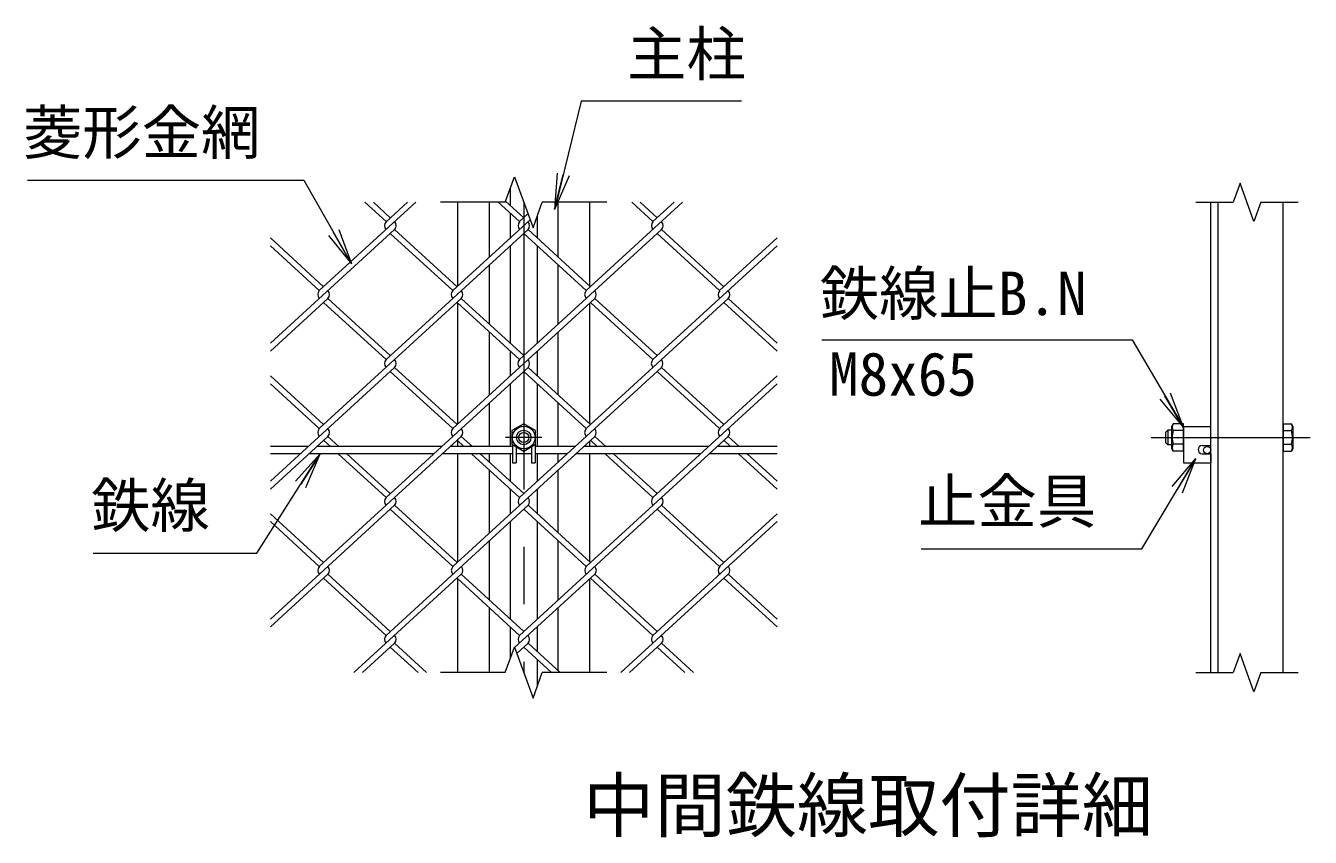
# Model space of a CAD drawing. Units: millimetres, scale not verified. Extents: x -4200 to 4200, y -2970 to 2970.
# Drawn here: x 865 to 2285, y -929 to -31 of the extents above; entities that cross this region are included whole.
import ezdxf
from ezdxf.enums import TextEntityAlignment as Align

# ---------------------------------------------------------------- set-up
doc = ezdxf.new("R2010")
doc.units = ezdxf.units.MM
doc.header["$LTSCALE"] = 10
doc.linetypes.add('USER1', pattern=[50.8, 31.75, -6.35, 6.35, -6.35])
for name, color, linetype, lineweight in [('0-0_D-STR1', 1, 'Continuous', 18), ('0-1_D-BMK', 2, 'USER1', 13), ('0-2_D-STR-DIM', 7, 'Continuous', 13), ('0-3_D-STR3', 3, 'Continuous', 13), ('0-7_D-STR-TXT', 7, 'Continuous', 13), ('0-8_0', 7, 'Continuous', 18), ('0-B_D-STR2', 7, 'Continuous', 13)]:
    doc.layers.add(name, color=color, linetype=linetype, lineweight=lineweight)
doc.layers.add('0-A_D-TTL-TXT', color=7, linetype='Continuous')
doc.styles.add('ＭＳ ゴシック', font='')
doc.styles.get('ＭＳ ゴシック').set_extended_font_data('MS Gothic')

# ---------------------------------------------------------------- blocks, each defined once
blk = doc.blocks.new('_Open')
at = {"layer": '0-8_0'}
blk.add_line((-10, 1.667), (0, 0), dxfattribs=at)
blk.add_lwpolyline([(-10, -1.667), (0, 0), (-10, 0)], dxfattribs=at)

msp = doc.modelspace()

# ---------------------------------------------------------------- linework, layer by layer
at = {"layer": '0-0_D-STR1'}
for p, q in [((1400.47, -211.21), (1400.47, -229.72)), ((1342.47, -319.03), (1342.47, -226.38)), ((1377.47, -286.96), (1377.47, -226.38)), ((1453.47, -286.96), (1453.47, -226.38)), ((1488.47, -319.03), (1488.47, -226.38)), ((2174.78, -746.38), (2174.78, -226.38)), ((2182.78, -746.38), (2182.78, -226.38)), ((2254.78, -746.38), (2254.78, -226.38)), ((1400.47, -238.4), (1400.47, -265.89)), ((1430.47, -241.55), (1430.47, -265.89)), ((1400.47, -274.57), (1400.47, -382.2)), ((1430.47, -274.57), (1430.47, -382.2)), ((1377.47, -361.12), (1377.47, -295.64)), ((1453.47, -361.12), (1453.47, -295.64)), ((1342.47, -471.51), (1342.47, -337.73)), ((1488.47, -471.51), (1488.47, -337.73)), ((1377.47, -439.44), (1377.47, -369.8)), ((1453.47, -439.44), (1453.47, -369.8)), ((1400.47, -390.88), (1400.47, -418.37)), ((1430.47, -390.88), (1430.47, -418.37)), ((1400.47, -427.05), (1400.47, -496.38)), ((1430.47, -427.05), (1430.47, -496.38)), ((1377.47, -496.38), (1377.47, -448.12)), ((1453.47, -496.38), (1453.47, -448.12)), ((1342.47, -496.38), (1342.47, -490.21)), ((1488.47, -496.38), (1488.47, -490.21)), ((1342.47, -623.99), (1342.47, -504.38)), ((1377.47, -513.6), (1377.47, -504.38)), ((1400.47, -504.38), (1400.47, -534.67)), ((1430.47, -504.38), (1430.47, -534.67)), ((1453.47, -513.6), (1453.47, -504.38)), ((1488.47, -623.99), (1488.47, -504.38)), ((1377.47, -591.92), (1377.47, -522.28)), ((1453.47, -591.92), (1453.47, -522.28)), ((1400.47, -543.36), (1400.47, -570.84)), ((1430.47, -543.36), (1430.47, -570.84)), ((1400.47, -579.53), (1400.47, -687.15)), ((1430.47, -579.53), (1430.47, -687.15)), ((1377.47, -666.08), (1377.47, -600.6)), ((1453.47, -666.08), (1453.47, -600.6)), ((1342.47, -746.38), (1342.47, -642.69)), ((1488.47, -746.38), (1488.47, -642.69)), ((1377.47, -746.38), (1377.47, -674.76)), ((1453.47, -744.4), (1453.47, -674.76)), ((1400.47, -695.83), (1400.47, -731.21)), ((1430.47, -695.83), (1430.47, -723.32)), ((1430.47, -732), (1430.47, -761.55))]:
    msp.add_line(p, q, dxfattribs=at)
at = {"layer": '0-1_D-BMK'}
for p, q in [((1415.47, -226.38), (1415.47, -746.38)), ((1435.47, -486.38), (1395.47, -486.38)), ((2108.79, -486.38), (2284.78, -486.38))]:
    msp.add_line(p, q, dxfattribs=at)
at = {"layer": '0-2_D-STR-DIM'}
for p, q in [((1394.95, -226.38), (1323.47, -226.38)), ((1507.47, -226.38), (1435.99, -226.38)), ((2158.28, -226.38), (2199.39, -226.38)), ((2230.17, -226.38), (2271.28, -226.38)), ((1394.95, -746.38), (1323.47, -746.38)), ((1507.47, -746.38), (1435.99, -746.38)), ((2158.28, -746.38), (2199.39, -746.38)), ((2230.17, -746.38), (2271.28, -746.38))]:
    msp.add_line(p, q, dxfattribs=at)
for points in [[(1394.95, -226.38), (1405.21, -198.19), (1425.73, -254.57), (1435.99, -226.38)], [(2230.17, -226.38), (2222.48, -247.52), (2207.09, -205.23), (2199.39, -226.38)], [(1394.95, -746.38), (1405.21, -718.19), (1425.73, -774.57), (1435.99, -746.38)], [(2230.17, -746.38), (2222.48, -767.52), (2207.09, -725.23), (2199.39, -746.38)]]:
    msp.add_lwpolyline(points, dxfattribs=at)
at = {"layer": '0-3_D-STR3'}
for p, q in [((1415.47, -471.37), (1402.47, -478.87)), ((1402.47, -478.87), (1402.47, -493.88)), ((1428.47, -478.87), (1415.47, -471.37)), ((1428.47, -493.88), (1428.47, -478.87)), ((2127.18, -478.38), (2124.78, -480.78)), ((2124.78, -480.78), (2124.78, -491.98)), ((2127.18, -478.38), (2127.18, -494.38)), ((2131.78, -478.38), (2127.18, -478.38)), ((2133.23, -471.37), (2131.78, -473.88)), ((2131.78, -498.88), (2131.78, -473.88)), ((2144.78, -471.37), (2133.23, -471.37)), ((2144.78, -478.87), (2133.23, -478.87)), ((2144.78, -501.39), (2144.78, -471.37)), ((2144.78, -474.38), (2174.78, -474.38)), ((2144.78, -474.38), (2144.78, -514.38)), ((2254.78, -471.37), (2263.99, -471.37)), ((2254.78, -471.37), (2254.78, -501.39)), ((2254.78, -478.87), (2263.99, -478.87)), ((2265.38, -473.78), (2263.99, -471.37)), ((2265.38, -473.78), (2265.38, -498.98)), ((1177.35, -496.38), (1135.47, -496.38)), ((1324.81, -496.38), (1186.83, -496.38)), ((1402.97, -496.38), (1334.28, -496.38)), ((1402.47, -493.88), (1415.47, -501.39)), ((1402.97, -494.17), (1402.97, -514.38)), ((1406.97, -496.48), (1406.97, -514.38)), ((1415.47, -501.39), (1428.47, -493.88)), ((1423.97, -496.48), (1423.97, -514.38)), ((1427.97, -494.17), (1427.97, -514.38)), ((1472.27, -496.38), (1427.97, -496.38)), ((1619.72, -496.38), (1481.74, -496.38)), ((1695.47, -496.38), (1629.19, -496.38)), ((2127.18, -494.38), (2124.78, -491.98)), ((2131.78, -494.38), (2127.18, -494.38)), ((2144.78, -493.88), (2133.23, -493.88)), ((2165.28, -495.38), (2174.78, -495.38)), ((2254.78, -493.88), (2263.99, -493.88)), ((1168.62, -504.38), (1135.47, -504.38)), ((1316.08, -504.38), (1178.1, -504.38)), ((1402.97, -504.38), (1325.55, -504.38)), ((1423.97, -504.38), (1406.97, -504.38)), ((1463.53, -504.38), (1427.97, -504.38)), ((1610.99, -504.38), (1473.01, -504.38)), ((1695.47, -504.38), (1620.46, -504.38)), ((2133.23, -501.39), (2131.78, -498.88)), ((2144.78, -501.39), (2133.23, -501.39)), ((2165.28, -504.38), (2174.78, -504.38)), ((2174.78, -504.38), (2174.78, -514.38)), ((2254.78, -501.39), (2263.99, -501.39)), ((2265.38, -498.98), (2263.99, -501.39)), ((1402.97, -514.38), (1406.97, -514.38)), ((1423.97, -514.38), (1427.97, -514.38)), ((2144.78, -514.38), (2174.78, -514.38))]:
    msp.add_line(p, q, dxfattribs=at)
for centre, radius in [((1415.47, -486.38), 12.5), ((1415.47, -486.38), 8), ((1415.47, -486.38), 5.6), ((2170.78, -500.38), 4)]:
    msp.add_circle(centre, radius, dxfattribs=at)
for centre, radius, start, end in [((2138.72, -475.12), 6.64, 145.61586, 214.38414), ((2156.91, -486.38), 24.84, 162.4121, 197.5879), ((2258.51, -475.12), 6.64, 325.61585, 34.38415), ((2240.31, -486.38), 24.84, 342.4121, 17.5879), ((2138.72, -497.64), 6.64, 145.61584, 214.38415), ((2165.28, -499.88), 4.5, 90, 270), ((2258.51, -497.64), 6.64, 325.61585, 34.38415)]:
    msp.add_arc(centre, radius, start, end, dxfattribs=at)
at = {"layer": '0-7_D-STR-TXT'}
for points in [[(1656.18, -114.5), (1478.86, -114.5), (1450.06, -232.54)], [(866.93, -201.77), (1172.42, -201.77), (1224.1, -292.71)], [(1744.93, -378.45), (2087.74, -378.45), (2143.35, -473.35)], [(939.65, -614.35), (1120.53, -614.35), (1189.43, -506.06)], [(1854.64, -609.69), (2098.45, -609.69), (2157.33, -511.49)]]:
    msp.add_lwpolyline(points, dxfattribs=at)
at = {"layer": '0-B_D-STR2'}
for p, q in [((1296.13, -226.38), (1189.55, -324.04)), ((1263.28, -247.8), (1239.9, -226.38)), ((1268.02, -243.46), (1249.37, -226.38)), ((1286.9, -226.38), (1263.4, -247.91)), ((1410.73, -247.8), (1387.35, -226.38)), ((1415.47, -243.46), (1395.42, -225.09)), ((1591.04, -226.38), (1484.46, -324.04)), ((1558.19, -247.8), (1534.81, -226.38)), ((1562.93, -243.46), (1544.28, -226.38)), ((1581.57, -226.38), (1558.19, -247.8)), ((1420.13, -239.19), (1410.73, -247.8)), ((1422.5, -245.7), (1337.01, -324.04)), ((1272.75, -256.48), (1135.47, -382.28)), ((1194.29, -319.7), (1135.47, -265.8)), ((1420.21, -256.48), (1263.28, -400.28)), ((1337.01, -324.04), (1268.02, -260.82)), ((1341.74, -319.7), (1272.75, -256.48)), ((1567.66, -256.48), (1410.73, -400.28)), ((1484.46, -324.04), (1415.47, -260.82)), ((1489.2, -319.7), (1420.21, -256.48)), ((1631.92, -324.04), (1562.93, -260.82)), ((1636.65, -319.7), (1567.66, -256.48)), ((1695.47, -265.8), (1631.92, -324.04)), ((1189.55, -324.04), (1135.47, -274.49)), ((1695.47, -274.49), (1558.19, -400.28)), ((1199.02, -332.72), (1135.47, -390.96)), ((1346.48, -332.72), (1189.55, -476.52)), ((1263.28, -400.28), (1194.29, -337.06)), ((1268.02, -395.94), (1199.02, -332.72)), ((1493.94, -332.72), (1337.01, -476.52)), ((1410.73, -400.28), (1341.74, -337.06)), ((1415.47, -395.94), (1346.48, -332.72)), ((1641.39, -332.72), (1484.46, -476.52)), ((1558.19, -400.28), (1489.61, -337.44)), ((1562.93, -395.94), (1493.94, -332.72)), ((1695.47, -390.96), (1636.65, -337.06)), ((1695.47, -382.28), (1641.39, -332.72)), ((1272.75, -408.96), (1135.47, -534.76)), ((1420.21, -408.96), (1263.28, -552.76)), ((1341.74, -472.18), (1272.75, -408.96)), ((1567.66, -408.96), (1410.73, -552.76)), ((1489.2, -472.18), (1420.21, -408.96)), ((1636.65, -472.18), (1567.66, -408.96)), ((1194.29, -472.18), (1135.47, -418.28)), ((1337.01, -476.52), (1268.02, -413.3)), ((1484.46, -476.52), (1415.47, -413.3)), ((1631.92, -476.52), (1562.93, -413.3)), ((1695.47, -418.28), (1631.92, -476.52)), ((1189.55, -476.52), (1135.47, -426.96)), ((1695.47, -426.96), (1558.19, -552.76)), ((1199.02, -485.2), (1135.47, -543.44)), ((1346.48, -485.2), (1189.55, -629)), ((1201.75, -496.38), (1194.29, -489.54)), ((1211.22, -496.38), (1199.02, -485.2)), ((1493.94, -485.2), (1337.01, -629)), ((1349.2, -496.38), (1341.74, -489.54)), ((1358.68, -496.38), (1346.48, -485.2)), ((1641.39, -485.2), (1484.46, -629)), ((1496.66, -496.38), (1489.2, -489.54)), ((1506.13, -496.38), (1493.94, -485.2)), ((1644.11, -496.38), (1636.65, -489.54)), ((1653.59, -496.38), (1641.39, -485.2)), ((1263.28, -552.76), (1210.48, -504.38)), ((1268.02, -548.42), (1219.95, -504.38)), ((1410.73, -552.76), (1357.93, -504.38)), ((1415.47, -548.42), (1367.41, -504.38)), ((1558.19, -552.76), (1505.39, -504.38)), ((1562.93, -548.42), (1514.86, -504.38)), ((1695.47, -543.44), (1652.84, -504.38)), ((1695.47, -534.76), (1662.32, -504.38)), ((1272.75, -561.44), (1135.47, -687.24)), ((1420.21, -561.44), (1263.28, -705.24)), ((1337.01, -629), (1268.02, -565.78)), ((1341.74, -624.66), (1272.75, -561.44)), ((1567.66, -561.44), (1410.73, -705.24)), ((1484.46, -629), (1415.47, -565.78)), ((1489.2, -624.66), (1420.21, -561.44)), ((1631.92, -629), (1562.93, -565.78)), ((1636.65, -624.66), (1567.66, -561.44)), ((1194.29, -624.66), (1135.47, -570.76)), ((1189.55, -629), (1135.47, -579.44)), ((1695.47, -579.44), (1558.19, -705.24)), ((1695.47, -570.76), (1631.92, -629)), ((1199.02, -637.68), (1135.47, -695.92)), ((1268.02, -700.9), (1199.02, -637.68)), ((1346.48, -637.68), (1227.86, -746.38)), ((1415.47, -700.9), (1346.48, -637.68)), ((1493.94, -637.68), (1405.43, -718.78)), ((1562.93, -700.9), (1493.94, -637.68)), ((1641.39, -637.68), (1522.77, -746.38)), ((1695.47, -687.24), (1641.39, -637.68)), ((1263.28, -705.24), (1194.29, -642.02)), ((1410.73, -705.24), (1341.74, -642.02)), ((1558.19, -705.24), (1489.2, -642.02)), ((1695.47, -695.92), (1636.65, -642.02)), ((1272.75, -713.92), (1237.33, -746.38)), ((1298.7, -746.38), (1268.02, -718.26)), ((1308.17, -746.38), (1272.75, -713.92)), ((1420.21, -713.92), (1407.8, -725.29)), ((1446.16, -746.38), (1415.47, -718.26)), ((1455.63, -746.38), (1420.21, -713.92)), ((1567.66, -713.92), (1532.24, -746.38)), ((1593.61, -746.38), (1562.93, -718.26)), ((1603.08, -746.38), (1567.66, -713.92))]:
    msp.add_line(p, q, dxfattribs=at)
for centre, start, end in [((1268.12, -252.26), 137.5, 222.5), ((1268.12, -252.26), 317.5, 42.5), ((1415.58, -252.26), 137.5, 222.5), ((1415.58, -252.26), 317.5, 42.5), ((1563.03, -252.26), 137.5, 222.5), ((1563.03, -252.26), 317.5, 42.5), ((1194.29, -328.38), 137.5, 222.5), ((1194.29, -328.38), 317.5, 42.5), ((1341.74, -328.38), 137.5, 222.5), ((1341.74, -328.38), 317.5, 42.5), ((1489.2, -328.38), 137.5, 222.5), ((1489.2, -328.38), 317.5, 42.5), ((1636.76, -328.5), 137.5, 222.5), ((1636.76, -328.5), 317.5, 42.5), ((1268, -404.63), 137.5, 222.5), ((1268, -404.63), 317.5, 42.5), ((1415.46, -404.63), 137.5, 222.5), ((1415.46, -404.63), 317.5, 42.5), ((1562.91, -404.63), 137.5, 222.5), ((1562.91, -404.63), 317.5, 42.5), ((1194.29, -480.86), 137.5, 222.5), ((1194.29, -480.86), 317.5, 42.5), ((1341.74, -480.86), 137.5, 222.5), ((1341.74, -480.86), 317.5, 42.5), ((1489.2, -480.86), 137.5, 222.5), ((1489.2, -480.86), 317.5, 42.5), ((1636.76, -480.98), 137.5, 222.5), ((1636.76, -480.98), 317.5, 42.5), ((1268, -557.11), 137.5, 222.5), ((1268, -557.11), 317.5, 42.5), ((1415.59, -557.21), 137.5, 222.5), ((1415.59, -557.21), 317.5, 42.5), ((1563.04, -557.21), 137.5, 222.5), ((1563.04, -557.21), 317.5, 42.5), ((1194.41, -633.45), 137.5, 222.5), ((1194.41, -633.45), 317.5, 42.5), ((1341.86, -633.45), 137.5, 222.5), ((1341.86, -633.45), 317.5, 42.5), ((1489.32, -633.45), 137.5, 222.5), ((1489.32, -633.45), 317.5, 42.5), ((1636.88, -633.57), 137.5, 222.5), ((1636.88, -633.57), 317.5, 42.5), ((1268, -709.59), 137.5, 222.5), ((1268, -709.59), 317.5, 42.5), ((1415.59, -709.69), 137.5, 222.5), ((1415.59, -709.69), 317.5, 42.5), ((1563.04, -709.69), 137.5, 222.5), ((1563.04, -709.69), 317.5, 42.5)]:
    msp.add_arc(centre, 6.42, start, end, dxfattribs=at)

# ---------------------------------------------------------------- block references
at = {"layer": '0-7_D-STR-TXT', "xscale": 4, "yscale": 4}
for p, rotation in [((1449.59, -234.48), 256.28935), ((1225.09, -294.45), 299.61327), ((2144.36, -475.07), 300.37182), ((1190.5, -504.38), 57.53248), ((2158.36, -509.78), 59.05204)]:
    msp.add_blockref('_Open', p, dxfattribs=dict(at, rotation=rotation))

# ---------------------------------------------------------------- texts
at = {"layer": '0-7_D-STR-TXT', "style": 'ＭＳ ゴシック'}
for s, p in [('主柱', (1529.79, -100.77)), ('菱形金網', (862.1, -187.53)), ('鉄線止B.N', (1742.65, -365.61)), ('M8x65', (1752.84, -454.65)), ('鉄線', (937.37, -599.99)), ('止金具', (1851.34, -595.45))]:
    msp.add_text(s, height=48.09, dxfattribs=at).set_placement(p, align=Align.BOTTOM_LEFT)
at = {"layer": '0-A_D-TTL-TXT', "style": 'ＭＳ ゴシック'}
msp.add_text('中間鉄線取付詳細', height=57.7, dxfattribs=at).set_placement((1481.25, -939.29), align=Align.BOTTOM_LEFT)

doc.saveas('drawing.dxf')
